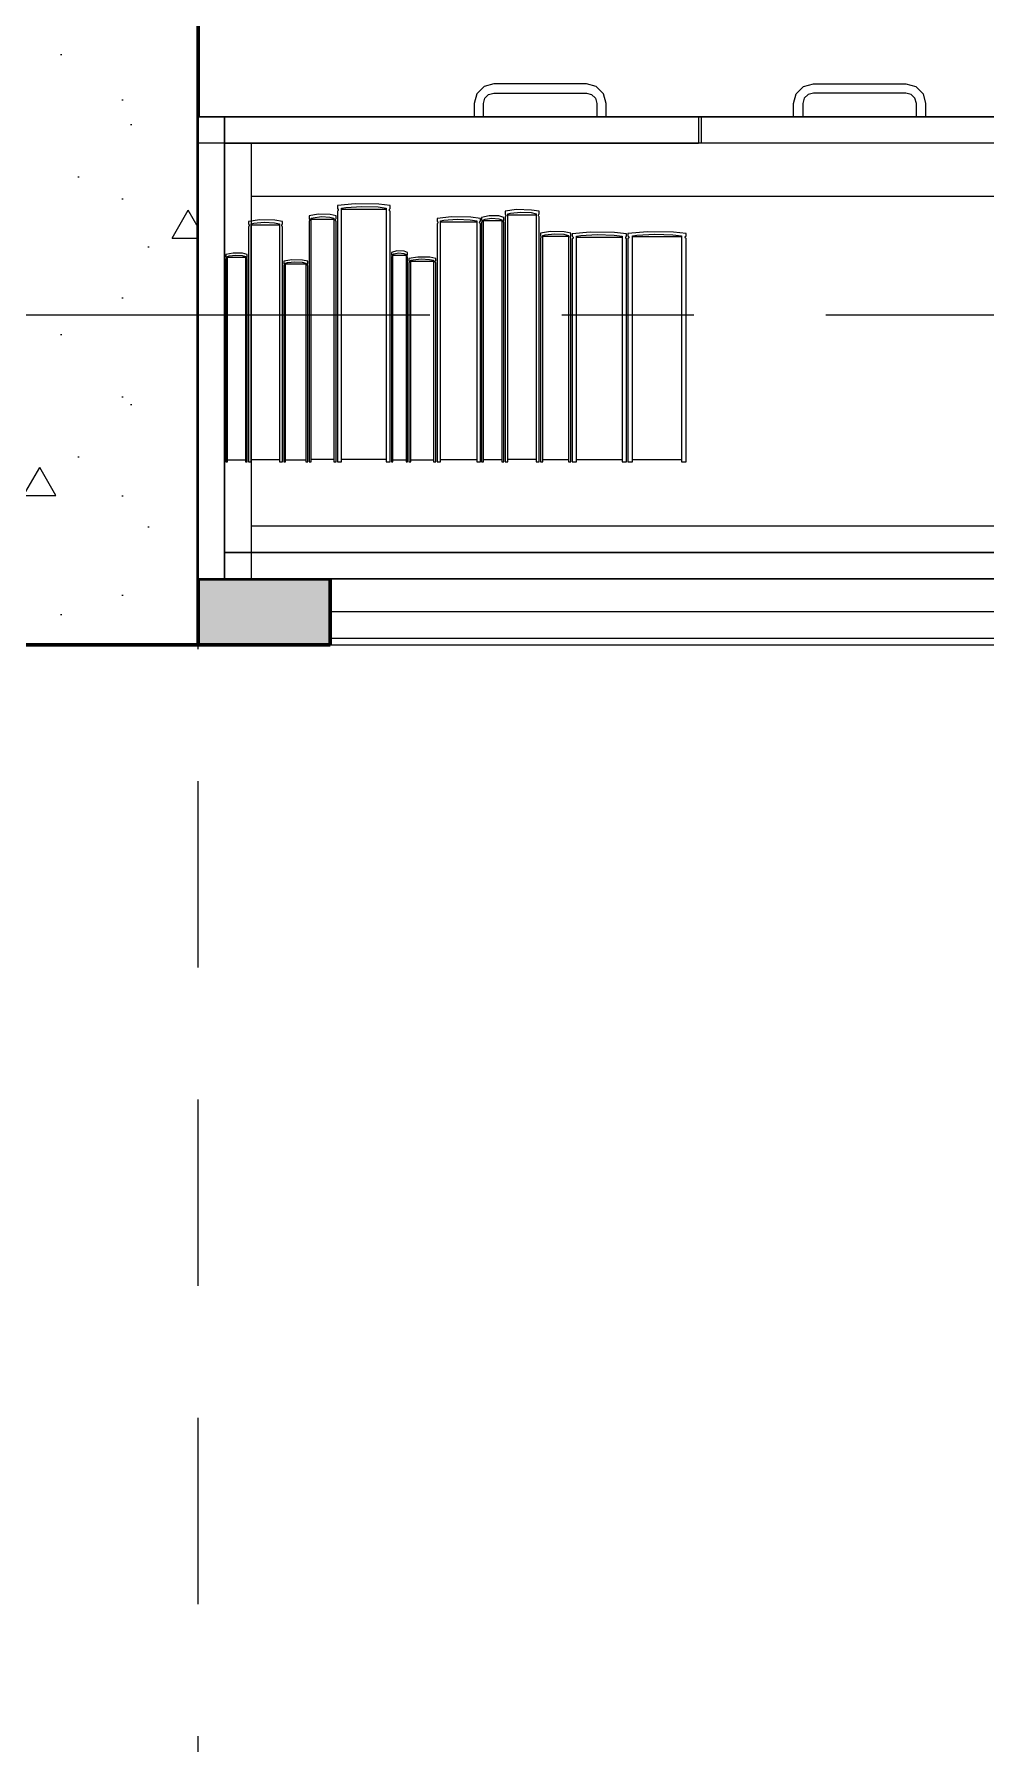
# Model space of a CAD drawing. Header units: inches. Extents: x -38 to 5698, y -33 to 92.
# Drawn here: x 229.446 to 230.167, y 28.868 to 30.162 of the extents above; entities that cross this region are included whole.
import ezdxf

# ---------------------------------------------------------------- set-up
doc = ezdxf.new("R2010")
doc.units = ezdxf.units.IN
doc.header["$MEASUREMENT"] = 0
doc.set_wipeout_variables(frame=1)
for name, pattern in [('Hidden Line', [0.195611, 0.141111, -0.0545]), ('Punto & Raya', [0.65, 0.5, -0.075, 0, -0.075]), ('Wipeout_Contour', [1, 0, -1])]:
    doc.linetypes.add(name, pattern=pattern)
for name, color, linetype in [('02 _ ARQ _ ALB _ Ejes Generales', 7, 'Continuous'), ('02 _ ARQ _ ZON _ Espacio.3D', 7, 'Continuous'), ('08 _ STR _ EXT _ 06 Columnas', 7, 'Continuous'), ('08 _ STR _ EXT _ 09 Vigas', 7, 'Continuous'), ('Acabado - Muros', 7, 'Continuous'), ('Interior - Mobiliario', 7, 'Continuous')]:
    doc.layers.add(name, color=color, linetype=linetype)

msp = doc.modelspace()

# ---------------------------------------------------------------- hatches: boundary and pattern name
at = {"layer": '08 _ STR _ EXT _ 06 Columnas', "linetype": 'Continuous', "lineweight": 9}
h = msp.add_hatch(dxfattribs=at)
h.set_pattern_fill('HORMIGÓN_EN_MASA_0002', style=0, pattern_type=2)
h.set_pattern_definition([(0, (185.00002, 3e-09), (0, 0.3897114), [0.024375, -0.200625]), (0, (185.11252, 0.19486), (0, 0.3897114), [0.024375, -0.200625]), (60, (185.00002, 3e-09), (-0.3375, 0.1948557), [0.024375, -0.200625]), (60, (185.22502, 3e-09), (-0.3375, 0.1948557), [0.024375, -0.200625]), (120, (185.0244, 3e-09), (0.3375, 0.1948557), [0.024375, -0.200625]), (120, (185.2494, 3e-09), (0.3375, 0.1948557), [0.024375, -0.200625]), (0, (185.00002, 0.0375), (0, 0.075), [0, -0.075, 0, -0.1125]), (45, (185.03752, 0.0375), (-0.05303301, 0.05303301), [0, -0.05625, 0, -0.09375])])
h.paths.add_polyline_path([(228.47, 29.7), (229.57, 29.7), (229.57, 31), (229.07, 31), (229.07, 30.2), (228.47, 30.2)])

# ---------------------------------------------------------------- linework, layer by layer
at = {"layer": '02 _ ARQ _ ZON _ Espacio.3D', "color": 254, "linetype": 'Continuous', "lineweight": 0, "flags": 128}
for points in [[(229.07, 31), (229.57, 31), (229.57, 29.7499), (235.57, 29.75), (235.57, 30.2), (236.07, 30.2), (236.07, 30.7), (236.42, 30.7), (236.42, 31.8991), (237.7701, 31.8991), (237.7701, 32.9963), (236.42, 32.9963), (236.4201, 39), (236.07, 39), (236.07, 39.4), (235.67, 39.4), (235.67, 39.7505), (229.57, 39.7505), (229.57, 39), (229.07, 39)], [(205.07, 17.4), (229.57, 17.4), (229.57, 16.25), (230.77, 16.25), (230.77, 15.5372), (232.42, 15.5372), (232.42, 15.1499), (233.32, 15.1499), (233.3204, 17.1), (232.82, 17.1), (232.82, 19.05), (230.67, 19.05), (230.67, 20.35), (231.67, 20.35), (231.67, 22.25), (231.17, 22.25), (231.17, 22.7), (231.67, 22.7), (231.67, 24.4), (231.17, 24.4), (231.17, 24.85), (231.67, 24.85), (231.67, 29.7), (208.07, 29.7)]]:
    msp.add_lwpolyline(points, dxfattribs=at)
at = {"layer": '08 _ STR _ EXT _ 06 Columnas', "color": 7, "linetype": 'Continuous', "lineweight": 60, "flags": 128}
msp.add_lwpolyline([(228.47, 29.7), (229.57, 29.7), (229.57, 31), (229.07, 31), (229.07, 30.2), (228.47, 30.2)], close=True, dxfattribs=at)
at = {"layer": '08 _ STR _ EXT _ 09 Vigas', "color": 251, "linetype": 'Hidden Line', "lineweight": 13}
msp.add_line((229.57, 17.4), (229.57, 29.7), dxfattribs=at)
at = {"layer": 'Acabado - Muros', "color": 7, "linetype": 'Continuous', "lineweight": 60}
msp.add_line((229.57, 29.75), (229.57, 29.7), dxfattribs=at)
at = {"layer": 'Interior - Mobiliario', "color": 175, "linetype": 'Continuous', "lineweight": 13}
for p, q in [((229.7865, 30.1229), (229.781, 30.1174)), ((229.794, 30.1249), (229.7865, 30.1229)), ((229.864, 30.1249), (229.794, 30.1249)), ((229.8715, 30.1229), (229.864, 30.1249)), ((229.877, 30.1174), (229.8715, 30.1229)), ((230.023, 30.1174), (230.0285, 30.1229)), ((230.0285, 30.1229), (230.036, 30.1249)), ((230.036, 30.1249), (230.106, 30.1249)), ((230.106, 30.1249), (230.1135, 30.1229)), ((230.1135, 30.1229), (230.119, 30.1174)), ((229.781, 30.1174), (229.779, 30.1099)), ((229.779, 30.1099), (229.779, 30.0999)), ((229.786, 30.1099), (229.7871, 30.1139)), ((229.786, 30.0999), (229.786, 30.1099)), ((229.7871, 30.1139), (229.79, 30.1169)), ((229.79, 30.1169), (229.794, 30.1179)), ((229.794, 30.1179), (229.864, 30.1179)), ((229.864, 30.1179), (229.868, 30.1169)), ((229.868, 30.1169), (229.8709, 30.1139)), ((229.8709, 30.1139), (229.872, 30.1099)), ((229.872, 30.1099), (229.872, 30.0999)), ((229.879, 30.1099), (229.877, 30.1174)), ((229.879, 30.0999), (229.879, 30.1099)), ((230.021, 30.1099), (230.023, 30.1174)), ((230.021, 30.0999), (230.021, 30.1099)), ((230.0291, 30.1139), (230.028, 30.1099)), ((230.028, 30.1099), (230.028, 30.0999)), ((230.032, 30.1169), (230.0291, 30.1139)), ((230.036, 30.1179), (230.032, 30.1169)), ((230.106, 30.1179), (230.036, 30.1179)), ((230.11, 30.1169), (230.106, 30.1179)), ((230.1129, 30.1139), (230.11, 30.1169)), ((230.114, 30.1099), (230.1129, 30.1139)), ((230.114, 30.0999), (230.114, 30.1099)), ((230.119, 30.1174), (230.121, 30.1099)), ((230.121, 30.1099), (230.121, 30.0999)), ((229.779, 30.0999), (229.786, 30.0999)), ((229.872, 30.0999), (229.879, 30.0999)), ((229.949, 30.0999), (229.949, 30.0799)), ((230.31, 30.0999), (229.951, 30.0999)), ((229.951, 30.0999), (229.951, 30.0799)), ((230.028, 30.0999), (230.021, 30.0999)), ((230.121, 30.0999), (230.114, 30.0999)), ((231.05, 30.0799), (229.59, 30.0799)), ((229.59, 30.0799), (229.59, 29.7699)), ((231.03, 30.0799), (229.61, 30.0799)), ((229.61, 30.0799), (229.61, 30.0399)), ((230.31, 30.0799), (229.951, 30.0799)), ((229.61, 30.0399), (229.61, 29.7899)), ((229.61, 30.0399), (231.03, 30.0399)), ((229.6888, 30.0339), (229.6754, 30.0326)), ((229.6754, 30.0326), (229.6754, 30.0305)), ((229.6754, 30.0305), (229.6756, 30.0303)), ((229.6756, 30.0285), (229.6754, 30.0283)), ((229.6756, 30.0303), (229.6759, 30.0301)), ((229.6758, 30.0287), (229.6756, 30.0285)), ((229.676, 30.029), (229.6758, 30.0287)), ((229.6759, 30.0301), (229.676, 30.0298)), ((229.676, 30.0298), (229.6761, 30.0295)), ((229.6761, 30.0292), (229.676, 30.029)), ((229.6761, 30.0295), (229.6761, 30.0292)), ((229.6786, 30.0307), (229.6817, 30.0312)), ((229.6786, 29.8386), (229.6786, 30.0307)), ((229.7123, 30.0297), (229.6786, 30.0297)), ((229.6817, 30.0312), (229.6939, 30.032)), ((229.7067, 30.0337), (229.6888, 30.0339)), ((229.6939, 30.032), (229.7063, 30.0316)), ((229.7063, 30.0316), (229.7123, 30.0307)), ((229.7155, 30.0326), (229.7067, 30.0337)), ((229.7123, 30.0307), (229.7123, 29.8386)), ((229.7148, 30.0296), (229.7149, 30.0299)), ((229.7148, 30.0293), (229.7148, 30.0296)), ((229.7149, 30.029), (229.7148, 30.0293)), ((229.7149, 30.0299), (229.7151, 30.0301)), ((229.715, 30.0288), (229.7149, 30.029)), ((229.7153, 30.0285), (229.715, 30.0288)), ((229.7151, 30.0301), (229.7153, 30.0304)), ((229.7153, 30.0304), (229.7155, 30.0305)), ((229.7155, 30.0283), (229.7153, 30.0285)), ((229.7155, 30.0305), (229.7155, 30.0326)), ((229.811, 30.0296), (229.8024, 30.0283)), ((229.8225, 30.0293), (229.811, 30.0296)), ((229.8282, 30.0283), (229.8225, 30.0293)), ((229.6167, 30.0218), (229.6081, 30.0206)), ((229.6081, 30.0206), (229.6081, 30.0186)), ((229.6081, 30.0186), (229.6083, 30.0185)), ((229.6082, 30.0167), (229.6081, 30.0166)), ((229.6081, 30.0166), (229.6081, 29.8386)), ((229.6084, 30.0169), (229.6082, 30.0167)), ((229.6083, 30.0185), (229.6084, 30.0182)), ((229.6084, 30.0182), (229.6085, 30.018)), ((229.6085, 30.0172), (229.6084, 30.0169)), ((229.6085, 30.018), (229.6085, 30.0177)), ((229.6085, 30.0177), (229.6085, 30.0174)), ((229.6085, 30.0174), (229.6085, 30.0172)), ((229.6102, 30.0188), (229.6121, 30.0193)), ((229.6102, 29.8386), (229.6102, 30.0188)), ((229.6317, 30.0179), (229.6102, 30.0179)), ((229.6121, 30.0193), (229.62, 30.0201)), ((229.6281, 30.0216), (229.6167, 30.0218)), ((229.62, 30.0201), (229.6279, 30.0196)), ((229.6279, 30.0196), (229.6317, 30.0188)), ((229.6338, 30.0206), (229.6281, 30.0216)), ((229.6317, 30.0188), (229.6317, 29.8386)), ((229.6333, 30.0178), (229.6334, 30.018)), ((229.6333, 30.0175), (229.6333, 30.0178)), ((229.6334, 30.0172), (229.6333, 30.0175)), ((229.6334, 30.018), (229.6335, 30.0183)), ((229.6335, 30.017), (229.6334, 30.0172)), ((229.6335, 30.0183), (229.6337, 30.0185)), ((229.6336, 30.0167), (229.6335, 30.017)), ((229.6338, 30.0166), (229.6336, 30.0167)), ((229.6337, 30.0185), (229.6338, 30.0186)), ((229.6338, 30.0186), (229.6338, 30.0206)), ((229.6338, 29.8386), (229.6338, 30.0166)), ((229.6608, 30.0261), (229.654, 30.0248)), ((229.654, 30.0248), (229.654, 30.0228)), ((229.654, 30.0228), (229.6541, 30.0227)), ((229.6542, 30.0211), (229.654, 30.0208)), ((229.654, 30.0208), (229.654, 30.0207)), ((229.654, 30.0207), (229.654, 29.8386)), ((229.6541, 30.0227), (229.6542, 30.0224)), ((229.6542, 30.0224), (229.6543, 30.0222)), ((229.6543, 30.0213), (229.6542, 30.0211)), ((229.6543, 30.0222), (229.6543, 30.0219)), ((229.6543, 30.0219), (229.6543, 30.0216)), ((229.6543, 30.0216), (229.6543, 30.0213)), ((229.6556, 30.023), (229.6572, 30.0235)), ((229.6556, 29.8386), (229.6556, 30.023)), ((229.6728, 30.022), (229.6556, 30.022)), ((229.6572, 30.0235), (229.6634, 30.0243)), ((229.6699, 30.0259), (229.6608, 30.0261)), ((229.6634, 30.0243), (229.6697, 30.0238)), ((229.6697, 30.0238), (229.6728, 30.023)), ((229.6744, 30.0248), (229.6699, 30.0259)), ((229.6728, 30.023), (229.6728, 29.8386)), ((229.6741, 30.0222), (229.6742, 30.0225)), ((229.6741, 30.0219), (229.6741, 30.0222)), ((229.6741, 30.0217), (229.6741, 30.0219)), ((229.6741, 30.0214), (229.6741, 30.0217)), ((229.6742, 30.0211), (229.6741, 30.0214)), ((229.6742, 30.0225), (229.6743, 30.0227)), ((229.6743, 30.0209), (229.6742, 30.0211)), ((229.6743, 30.0227), (229.6744, 30.0228)), ((229.6744, 30.0207), (229.6743, 30.0209)), ((229.6744, 30.0228), (229.6744, 30.0248)), ((229.6744, 29.8386), (229.6744, 30.0207)), ((229.6754, 30.0283), (229.6754, 29.8386)), ((229.7155, 29.8386), (229.7155, 30.0283)), ((229.7618, 30.0242), (229.7509, 30.0229)), ((229.7509, 30.0229), (229.7509, 30.0209)), ((229.7509, 30.0209), (229.7511, 30.0208)), ((229.751, 30.019), (229.7509, 30.0189)), ((229.7509, 30.0189), (229.7509, 29.8386)), ((229.7512, 30.0192), (229.751, 30.019)), ((229.7511, 30.0208), (229.7512, 30.0205)), ((229.7512, 30.0205), (229.7514, 30.0203)), ((229.7514, 30.0195), (229.7512, 30.0192)), ((229.7514, 30.0203), (229.7514, 30.02)), ((229.7514, 30.02), (229.7514, 30.0197)), ((229.7514, 30.0197), (229.7514, 30.0195)), ((229.7535, 30.0211), (229.756, 30.0216)), ((229.7535, 29.8386), (229.7535, 30.0211)), ((229.7811, 30.0202), (229.7535, 30.0202)), ((229.756, 30.0216), (229.7661, 30.0224)), ((229.7765, 30.0239), (229.7618, 30.0242)), ((229.7661, 30.0224), (229.7761, 30.0219)), ((229.7761, 30.0219), (229.7811, 30.0211)), ((229.7837, 30.0229), (229.7765, 30.0239)), ((229.7811, 30.0211), (229.7811, 29.8386)), ((229.7831, 30.0201), (229.7832, 30.0203)), ((229.7831, 30.0198), (229.7831, 30.0201)), ((229.7832, 30.0195), (229.7831, 30.0198)), ((229.7832, 30.0203), (229.7834, 30.0206)), ((229.7833, 30.0193), (229.7832, 30.0195)), ((229.7835, 30.019), (229.7833, 30.0193)), ((229.7834, 30.0206), (229.7836, 30.0208)), ((229.7837, 30.0189), (229.7835, 30.019)), ((229.7836, 30.0208), (229.7837, 30.0209)), ((229.7837, 30.0209), (229.7837, 30.0229)), ((229.7837, 29.8386), (229.7837, 30.0189)), ((229.7903, 30.025), (229.7847, 30.0237)), ((229.7847, 30.0237), (229.7847, 30.0217)), ((229.7847, 30.0217), (229.7848, 30.0216)), ((229.7849, 30.02), (229.7847, 30.0198)), ((229.7847, 30.0198), (229.7847, 30.0197)), ((229.7847, 30.0197), (229.7847, 29.8386)), ((229.7848, 30.0216), (229.7849, 30.0213)), ((229.7849, 30.0213), (229.7849, 30.0211)), ((229.7849, 30.0211), (229.785, 30.0208)), ((229.785, 30.0205), (229.7849, 30.0203)), ((229.7849, 30.0203), (229.7849, 30.02)), ((229.785, 30.0208), (229.785, 30.0205)), ((229.786, 30.0219), (229.7873, 30.0224)), ((229.786, 29.8386), (229.786, 30.0219)), ((229.8001, 30.021), (229.786, 30.021)), ((229.7873, 30.0224), (229.7924, 30.0232)), ((229.7978, 30.0248), (229.7903, 30.025)), ((229.7924, 30.0232), (229.7976, 30.0227)), ((229.7976, 30.0227), (229.8001, 30.0219)), ((229.8014, 30.0237), (229.7978, 30.0248)), ((229.8001, 30.0219), (229.8001, 29.8386)), ((229.8012, 30.0211), (229.8013, 30.0214)), ((229.8012, 30.0209), (229.8012, 30.0211)), ((229.8012, 30.0206), (229.8012, 30.0209)), ((229.8012, 30.0203), (229.8012, 30.0206)), ((229.8013, 30.0201), (229.8012, 30.0203)), ((229.8013, 30.0214), (229.8014, 30.0216)), ((229.8014, 30.0198), (229.8013, 30.0201)), ((229.8014, 30.0217), (229.8014, 30.0237)), ((229.8014, 30.0216), (229.8014, 30.0217)), ((229.8014, 30.0197), (229.8014, 30.0198)), ((229.8014, 29.8386), (229.8014, 30.0197)), ((229.8024, 30.0283), (229.8024, 30.0262)), ((229.8024, 30.0262), (229.8026, 30.0261)), ((229.8025, 30.0242), (229.8024, 30.0241)), ((229.8024, 30.0241), (229.8024, 29.8386)), ((229.8027, 30.0245), (229.8025, 30.0242)), ((229.8026, 30.0261), (229.8027, 30.0258)), ((229.8027, 30.0258), (229.8028, 30.0256)), ((229.8028, 30.0247), (229.8027, 30.0245)), ((229.8028, 30.0256), (229.8029, 30.0253)), ((229.8029, 30.025), (229.8028, 30.0247)), ((229.8029, 30.0253), (229.8029, 30.025)), ((229.8045, 30.0264), (229.8065, 30.027)), ((229.8045, 29.8386), (229.8045, 30.0264)), ((229.8261, 30.0254), (229.8045, 30.0254)), ((229.8065, 30.027), (229.8144, 30.0277)), ((229.8144, 30.0277), (229.8223, 30.0273)), ((229.8223, 30.0273), (229.8261, 30.0264)), ((229.8261, 30.0264), (229.8261, 29.8386)), ((229.8278, 30.0256), (229.8279, 30.0259)), ((229.8278, 30.0253), (229.8278, 30.0256)), ((229.8278, 30.0251), (229.8278, 30.0253)), ((229.8278, 30.0248), (229.8278, 30.0251)), ((229.8279, 30.0245), (229.8278, 30.0248)), ((229.8279, 30.0259), (229.8281, 30.0261)), ((229.8281, 30.0243), (229.8279, 30.0245)), ((229.8281, 30.0261), (229.8282, 30.0262)), ((229.8282, 30.0241), (229.8281, 30.0243)), ((229.8282, 30.0262), (229.8282, 30.0283)), ((229.8282, 29.8386), (229.8282, 30.0241)), ((229.8369, 30.013), (229.8292, 30.0118)), ((229.8292, 30.0118), (229.8292, 30.0099)), ((229.8292, 30.0099), (229.8293, 30.0098)), ((229.8293, 30.0081), (229.8292, 30.008)), ((229.8292, 30.008), (229.8292, 29.8386)), ((229.8293, 30.0098), (229.8294, 30.0096)), ((229.8294, 30.0083), (229.8293, 30.0081)), ((229.8294, 30.0096), (229.8295, 30.0093)), ((229.8295, 30.0086), (229.8294, 30.0083)), ((229.8295, 30.0093), (229.8296, 30.0091)), ((229.8296, 30.0088), (229.8295, 30.0086)), ((229.8296, 30.0091), (229.8296, 30.0088)), ((229.831, 30.0101), (229.8328, 30.0106)), ((229.831, 29.8386), (229.831, 30.0101)), ((229.8504, 30.0092), (229.831, 30.0092)), ((229.8328, 30.0106), (229.8399, 30.0113)), ((229.8472, 30.0127), (229.8369, 30.013)), ((229.8399, 30.0113), (229.847, 30.0109)), ((229.847, 30.0109), (229.8504, 30.0101)), ((229.8523, 30.0118), (229.8472, 30.0127)), ((229.8504, 30.0101), (229.8504, 29.8386)), ((229.8519, 30.0091), (229.852, 30.0094)), ((229.8519, 30.0089), (229.8519, 30.0091)), ((229.8519, 30.0086), (229.8519, 30.0089)), ((229.852, 30.0084), (229.8519, 30.0086)), ((229.852, 30.0094), (229.8521, 30.0096)), ((229.8522, 30.0081), (229.852, 30.0084)), ((229.8521, 30.0096), (229.8522, 30.0098)), ((229.8522, 30.0098), (229.8523, 30.0099)), ((229.8523, 30.008), (229.8522, 30.0081)), ((229.8523, 30.0099), (229.8523, 30.0118)), ((229.8523, 29.8386), (229.8523, 30.008)), ((229.867, 30.0124), (229.8533, 30.0112)), ((229.8533, 30.0112), (229.8533, 30.0093)), ((229.8533, 30.0093), (229.8535, 30.0092)), ((229.8534, 30.0075), (229.8533, 30.0074)), ((229.8533, 30.0074), (229.8533, 29.8386)), ((229.8537, 30.0077), (229.8534, 30.0075)), ((229.8535, 30.0092), (229.8537, 30.009)), ((229.8537, 30.009), (229.8539, 30.0087)), ((229.8539, 30.008), (229.8537, 30.0077)), ((229.8539, 30.0087), (229.854, 30.0085)), ((229.854, 30.0082), (229.8539, 30.008)), ((229.854, 30.0085), (229.854, 30.0082)), ((229.8566, 30.0095), (229.8597, 30.01)), ((229.8566, 29.8386), (229.8566, 30.0095)), ((229.8911, 30.0086), (229.8566, 30.0086)), ((229.8597, 30.01), (229.8723, 30.0107)), ((229.8854, 30.0122), (229.867, 30.0124)), ((229.8723, 30.0107), (229.885, 30.0103)), ((229.885, 30.0103), (229.8911, 30.0095)), ((229.8944, 30.0112), (229.8854, 30.0122)), ((229.8911, 30.0095), (229.8911, 29.8386)), ((229.8938, 30.0085), (229.8939, 30.0088)), ((229.8938, 30.0083), (229.8938, 30.0085)), ((229.8938, 30.008), (229.8938, 30.0083)), ((229.894, 30.0078), (229.8938, 30.008)), ((229.8939, 30.0088), (229.894, 30.009)), ((229.894, 30.009), (229.8943, 30.0092)), ((229.8942, 30.0076), (229.894, 30.0078)), ((229.8944, 30.0074), (229.8942, 30.0076)), ((229.8943, 30.0092), (229.8944, 30.0093)), ((229.8944, 30.0093), (229.8944, 30.0112)), ((229.8944, 29.8386), (229.8944, 30.0074)), ((229.9102, 30.0127), (229.8954, 30.0116)), ((229.8954, 30.0116), (229.8954, 30.0097)), ((229.8954, 30.0097), (229.8957, 30.0095)), ((229.8956, 30.0079), (229.8954, 30.0078)), ((229.8954, 30.0078), (229.8954, 29.8386)), ((229.8959, 30.0081), (229.8956, 30.0079)), ((229.8957, 30.0095), (229.8959, 30.0093)), ((229.8959, 30.0093), (229.8961, 30.0091)), ((229.8961, 30.0083), (229.8959, 30.0081)), ((229.8961, 30.0091), (229.8962, 30.0088)), ((229.8962, 30.0086), (229.8961, 30.0083)), ((229.8962, 30.0088), (229.8962, 30.0086)), ((229.899, 30.0098), (229.9023, 30.0103)), ((229.899, 29.8386), (229.899, 30.0098)), ((229.9361, 30.009), (229.899, 30.009)), ((229.9023, 30.0103), (229.9159, 30.0111)), ((229.9299, 30.0125), (229.9102, 30.0127)), ((229.9159, 30.0111), (229.9295, 30.0106)), ((229.9295, 30.0106), (229.9361, 30.0098)), ((229.9396, 30.0116), (229.9299, 30.0125)), ((229.9361, 30.0098), (229.9361, 29.8386)), ((229.9389, 30.0089), (229.939, 30.0091)), ((229.9389, 30.0086), (229.9389, 30.0089)), ((229.939, 30.0084), (229.9389, 30.0086)), ((229.939, 30.0091), (229.9392, 30.0094)), ((229.9391, 30.0081), (229.939, 30.0084)), ((229.9394, 30.0079), (229.9391, 30.0081)), ((229.9392, 30.0094), (229.9395, 30.0096)), ((229.9396, 30.0078), (229.9394, 30.0079)), ((229.9395, 30.0096), (229.9396, 30.0097)), ((229.9396, 30.0097), (229.9396, 30.0116)), ((229.9396, 29.8386), (229.9396, 30.0078)), ((229.5985, 29.9952), (229.6034, 29.9948)), ((229.6034, 29.9948), (229.6058, 29.9941)), ((229.6071, 29.9956), (229.6036, 29.9965)), ((229.6058, 29.9941), (229.6058, 29.8386)), ((229.6068, 29.993), (229.6069, 29.9932)), ((229.6069, 29.9927), (229.6068, 29.993)), ((229.6069, 29.9934), (229.607, 29.9937)), ((229.6069, 29.9932), (229.6069, 29.9934)), ((229.6069, 29.9925), (229.6069, 29.9927)), ((229.607, 29.9923), (229.6069, 29.9925)), ((229.607, 29.9937), (229.6071, 29.9939)), ((229.6071, 29.9922), (229.607, 29.9923)), ((229.6071, 29.9939), (229.6071, 29.9956)), ((229.6071, 29.9939), (229.6071, 29.9939)), ((229.6071, 29.8386), (229.6071, 29.9922)), ((229.6408, 29.9916), (229.6348, 29.9905)), ((229.6348, 29.9905), (229.6348, 29.9889)), ((229.6376, 29.9895), (229.6432, 29.9901)), ((229.649, 29.9914), (229.6408, 29.9916)), ((229.6432, 29.9901), (229.6488, 29.9897)), ((229.6488, 29.9897), (229.6515, 29.989)), ((229.653, 29.9905), (229.649, 29.9914)), ((229.653, 29.9889), (229.653, 29.9905)), ((229.7205, 29.9983), (229.7165, 29.9972)), ((229.7165, 29.9972), (229.7165, 29.9955)), ((229.7165, 29.9955), (229.7165, 29.9954)), ((229.7165, 29.9954), (229.7166, 29.9952)), ((229.7166, 29.994), (229.7165, 29.9938)), ((229.7165, 29.9938), (229.7165, 29.9937)), ((229.7165, 29.9937), (229.7165, 29.8386)), ((229.7166, 29.9952), (229.7166, 29.9949)), ((229.7166, 29.9949), (229.7167, 29.9947)), ((229.7167, 29.9945), (229.7166, 29.9942)), ((229.7166, 29.9942), (229.7166, 29.994)), ((229.7167, 29.9947), (229.7167, 29.9945)), ((229.7174, 29.9956), (229.7183, 29.9961)), ((229.7174, 29.8386), (229.7174, 29.9956)), ((229.7275, 29.9948), (229.7174, 29.9948)), ((229.7183, 29.9961), (229.722, 29.9968)), ((229.7259, 29.9981), (229.7205, 29.9983)), ((229.722, 29.9968), (229.7257, 29.9964)), ((229.7257, 29.9964), (229.7275, 29.9956)), ((229.7285, 29.9972), (229.7259, 29.9981)), ((229.7275, 29.9956), (229.7275, 29.8386)), ((229.7283, 29.995), (229.7284, 29.9952)), ((229.7283, 29.9948), (229.7283, 29.995)), ((229.7283, 29.9945), (229.7283, 29.9948)), ((229.7283, 29.9943), (229.7283, 29.9945)), ((229.7284, 29.9941), (229.7283, 29.9943)), ((229.7284, 29.9952), (229.7285, 29.9954)), ((229.7284, 29.9939), (229.7284, 29.9941)), ((229.7285, 29.9937), (229.7284, 29.9939)), ((229.7285, 29.9955), (229.7285, 29.9972)), ((229.7285, 29.9954), (229.7285, 29.9955)), ((229.7285, 29.8386), (229.7285, 29.9937)), ((229.7363, 29.9937), (229.7295, 29.9927)), ((229.7295, 29.9927), (229.7295, 29.991)), ((229.7295, 29.991), (229.7296, 29.9909)), ((229.7296, 29.9909), (229.7297, 29.9907)), ((229.7297, 29.9896), (229.7296, 29.9894)), ((229.7297, 29.9907), (229.7298, 29.9905)), ((229.7298, 29.9898), (229.7297, 29.9896)), ((229.7298, 29.9905), (229.7298, 29.9903)), ((229.7298, 29.9903), (229.7298, 29.99)), ((229.7298, 29.99), (229.7298, 29.9898)), ((229.7311, 29.9912), (229.7327, 29.9916)), ((229.7311, 29.8386), (229.7311, 29.9912)), ((229.7483, 29.9904), (229.7311, 29.9904)), ((229.7327, 29.9916), (229.7389, 29.9923)), ((229.7454, 29.9935), (229.7363, 29.9937)), ((229.7389, 29.9923), (229.7452, 29.9919)), ((229.7452, 29.9919), (229.7483, 29.9912)), ((229.7499, 29.9927), (229.7454, 29.9935)), ((229.7483, 29.9912), (229.7483, 29.8386)), ((229.7495, 29.9903), (229.7496, 29.9905)), ((229.7495, 29.9901), (229.7495, 29.9903)), ((229.7496, 29.9899), (229.7495, 29.9901)), ((229.7496, 29.9905), (229.7497, 29.9908)), ((229.7497, 29.9897), (229.7496, 29.9899)), ((229.7497, 29.9908), (229.7498, 29.9909)), ((229.7498, 29.9895), (229.7497, 29.9897)), ((229.7498, 29.9909), (229.7499, 29.991)), ((229.7499, 29.991), (229.7499, 29.9927)), ((229.6348, 29.9889), (229.6349, 29.9888)), ((229.635, 29.9875), (229.6348, 29.9873)), ((229.6348, 29.9873), (229.6348, 29.9872)), ((229.6348, 29.9872), (229.6348, 29.8386)), ((229.6349, 29.9888), (229.635, 29.9886)), ((229.635, 29.9886), (229.635, 29.9884)), ((229.635, 29.9884), (229.6351, 29.9881)), ((229.6351, 29.9879), (229.635, 29.9877)), ((229.635, 29.9877), (229.635, 29.9875)), ((229.6351, 29.9881), (229.6351, 29.9879)), ((229.6362, 29.989), (229.6376, 29.9895)), ((229.6362, 29.8386), (229.6362, 29.989)), ((229.6515, 29.9883), (229.6362, 29.9883)), ((229.6515, 29.989), (229.6515, 29.8386)), ((229.6527, 29.9884), (229.6528, 29.9886)), ((229.6527, 29.9882), (229.6527, 29.9884)), ((229.6527, 29.988), (229.6527, 29.9882)), ((229.6527, 29.9877), (229.6527, 29.988)), ((229.6528, 29.9875), (229.6527, 29.9877)), ((229.6528, 29.9886), (229.6529, 29.9888)), ((229.6529, 29.9873), (229.6528, 29.9875)), ((229.6529, 29.9888), (229.653, 29.9889)), ((229.653, 29.9872), (229.6529, 29.9873)), ((229.653, 29.8386), (229.653, 29.9872)), ((229.7296, 29.9894), (229.7295, 29.9893)), ((229.7295, 29.9893), (229.7295, 29.8386)), ((229.7499, 29.9893), (229.7498, 29.9895)), ((229.7499, 29.8386), (229.7499, 29.9893)), ((229.6058, 29.8386), (229.6071, 29.8386)), ((229.6081, 29.8386), (229.6102, 29.8386)), ((229.6102, 29.8404), (229.6317, 29.8404)), ((229.6317, 29.8386), (229.6338, 29.8386)), ((229.6348, 29.8386), (229.6362, 29.8386)), ((229.6362, 29.8401), (229.6515, 29.8401)), ((229.6515, 29.8386), (229.653, 29.8386)), ((229.654, 29.8386), (229.6556, 29.8386)), ((229.6556, 29.8405), (229.6728, 29.8405)), ((229.6728, 29.8386), (229.6744, 29.8386)), ((229.6754, 29.8386), (229.6786, 29.8386)), ((229.6786, 29.8405), (229.7123, 29.8405)), ((229.7123, 29.8386), (229.7155, 29.8386)), ((229.7165, 29.8386), (229.7174, 29.8386)), ((229.7174, 29.8402), (229.7275, 29.8402)), ((229.7275, 29.8386), (229.7285, 29.8386)), ((229.7295, 29.8386), (229.7311, 29.8386)), ((229.7311, 29.8401), (229.7483, 29.8401)), ((229.7483, 29.8386), (229.7499, 29.8386)), ((229.7509, 29.8386), (229.7535, 29.8386)), ((229.7535, 29.8404), (229.7811, 29.8404)), ((229.7811, 29.8386), (229.7837, 29.8386)), ((229.7847, 29.8386), (229.786, 29.8386)), ((229.786, 29.8404), (229.8001, 29.8404)), ((229.8001, 29.8386), (229.8014, 29.8386)), ((229.8024, 29.8386), (229.8045, 29.8386)), ((229.8045, 29.8405), (229.8261, 29.8405)), ((229.8261, 29.8386), (229.8282, 29.8386)), ((229.8292, 29.8386), (229.831, 29.8386)), ((229.831, 29.8403), (229.8504, 29.8403)), ((229.8504, 29.8386), (229.8523, 29.8386)), ((229.8533, 29.8386), (229.8566, 29.8386)), ((229.8566, 29.8403), (229.8911, 29.8403)), ((229.8911, 29.8386), (229.8944, 29.8386)), ((229.8954, 29.8386), (229.899, 29.8386)), ((229.899, 29.8403), (229.9361, 29.8403)), ((229.9361, 29.8386), (229.9396, 29.8386)), ((231.03, 29.7899), (229.61, 29.7899)), ((229.59, 29.7699), (231.05, 29.7699))]:
    msp.add_line(p, q, dxfattribs=at)

# ---------------------------------------------------------------- next in the draw order: wipeouts: each hides what was drawn before it
at = {"color": 254, "linetype": 'Wipeout_Contour', "lineweight": 0, "ltscale": 9920.152064}
msp.add_wipeout([(229.67, 29.75), (229.67, 29.7), (230.3535, 29.7), (230.3535, 29.733), (230.37, 29.733), (230.37, 29.75)], dxfattribs=at).dxf.layer = 'Acabado - Muros'

# ---------------------------------------------------------------- next in the draw order: linework, layer by layer
at = {"layer": 'Acabado - Muros', "color": 7, "linetype": 'Continuous', "lineweight": 60}
msp.add_line((229.67, 29.75), (229.57, 29.75), dxfattribs=at)
at = {"layer": 'Acabado - Muros', "color": 251, "linetype": 'Continuous', "lineweight": 13, "flags": 128}
for points in [[(229.67, 29.75), (230.37, 29.75), (232.52, 29.75)], [(229.67, 29.7), (230.3535, 29.7)]]:
    msp.add_lwpolyline(points, dxfattribs=at)

# ---------------------------------------------------------------- next in the draw order: wipeouts: each hides what was drawn before it
at = {"color": 254, "linetype": 'Wipeout_Contour', "lineweight": 0, "ltscale": 6613.587586}
msp.add_wipeout([(230.3535, 29.705), (230.3535, 29.725), (229.67, 29.725), (229.67, 29.705)], dxfattribs=at).dxf.layer = 'Acabado - Muros'

# ---------------------------------------------------------------- next in the draw order: hatches: boundary and pattern name
at = {"layer": 'Acabado - Muros', "linetype": 'Continuous', "lineweight": 0}
msp.add_hatch(color=254, dxfattribs=at).paths.add_polyline_path([(229.67, 29.7), (229.67, 29.75), (229.57, 29.75), (229.57, 29.7)])

# ---------------------------------------------------------------- next in the draw order: linework, layer by layer
at = {"layer": '08 _ STR _ EXT _ 09 Vigas', "color": 251, "linetype": 'Hidden Line', "lineweight": 13}
msp.add_line((229.57, 29.7), (236.07, 29.7), dxfattribs=at)
at = {"layer": 'Acabado - Muros', "color": 7, "linetype": 'Continuous', "lineweight": 60}
for p, q in [((229.67, 29.75), (229.67, 29.7)), ((229.67, 29.7), (229.57, 29.7))]:
    msp.add_line(p, q, dxfattribs=at)
at = {"layer": 'Acabado - Muros', "color": 7, "linetype": 'Continuous', "lineweight": 13, "flags": 128}
msp.add_lwpolyline([(230.3535, 29.705), (230.3535, 29.725), (229.67, 29.725), (229.67, 29.705)], close=True, dxfattribs=at)

# ---------------------------------------------------------------- next in the draw order: wipeouts: each hides what was drawn before it
at = {"color": 254, "linetype": 'Wipeout_Contour', "lineweight": 0, "ltscale": 6614.823592}
msp.add_wipeout([(231.05, 29.7699), (229.59, 29.7699), (229.59, 29.7499), (231.05, 29.7499)], dxfattribs=at).dxf.layer = 'Interior - Mobiliario'

# ---------------------------------------------------------------- next in the draw order: linework, layer by layer
at = {"layer": 'Interior - Mobiliario', "color": 175, "linetype": 'Continuous', "lineweight": 13}
for p, q in [((229.61, 29.7899), (229.61, 29.7499)), ((231.05, 29.7699), (229.59, 29.7699)), ((229.59, 29.7699), (229.59, 29.7499)), ((229.59, 29.7499), (231.05, 29.7499)), ((229.61, 29.7499), (231.03, 29.7499))]:
    msp.add_line(p, q, dxfattribs=at)
at = {"layer": 'Interior - Mobiliario', "color": 175, "linetype": 'Continuous', "lineweight": 30}
for p, q in [((229.59, 29.7699), (229.59, 29.7499)), ((229.59, 29.7699), (231.05, 29.7699)), ((229.59, 29.7499), (231.05, 29.7499))]:
    msp.add_line(p, q, dxfattribs=at)

# ---------------------------------------------------------------- next in the draw order: wipeouts: each hides what was drawn before it
at = {"color": 254, "linetype": 'Wipeout_Contour', "lineweight": 0, "ltscale": 6611.876036}
msp.add_wipeout([(229.59, 30.0999), (229.57, 30.0999), (229.57, 29.7499), (229.59, 29.7499)], dxfattribs=at).dxf.layer = 'Interior - Mobiliario'

# ---------------------------------------------------------------- next in the draw order: linework, layer by layer
at = {"layer": '02 _ ARQ _ ALB _ Ejes Generales', "color": 252, "linetype": 'Punto & Raya', "lineweight": 13}
msp.add_line((190.8454, 29.95), (239.57, 29.95), dxfattribs=at)
at = {"layer": 'Interior - Mobiliario', "color": 175, "linetype": 'Continuous', "lineweight": 30}
for p, q in [((229.57, 30.0999), (229.57, 29.7499)), ((229.57, 30.0999), (229.59, 30.0999)), ((229.59, 30.0999), (229.59, 29.7499)), ((229.57, 29.7499), (229.59, 29.7499))]:
    msp.add_line(p, q, dxfattribs=at)
at = {"layer": 'Interior - Mobiliario', "color": 175, "linetype": 'Continuous', "lineweight": 13}
for p, q in [((229.59, 30.0999), (229.57, 30.0999)), ((229.57, 30.0999), (229.57, 29.7499)), ((229.57, 30.0999), (231.07, 30.0999)), ((229.57, 29.7499), (229.57, 30.0999)), ((229.59, 29.7499), (229.59, 30.0999)), ((231.05, 30.0999), (229.59, 30.0999)), ((229.59, 30.0999), (229.59, 29.7499)), ((231.05, 30.0999), (229.59, 30.0999)), ((229.59, 30.0999), (229.59, 29.7699)), ((229.59, 30.0999), (229.949, 30.0999)), ((229.59, 30.0999), (229.59, 30.0799)), ((229.61, 30.0799), (229.57, 30.0799)), ((229.57, 30.0799), (229.57, 29.7499)), ((231.05, 30.0799), (229.59, 30.0799)), ((229.59, 30.0799), (229.59, 29.7699)), ((231.05, 30.0799), (229.59, 30.0799)), ((229.59, 30.0799), (229.59, 29.7699)), ((229.59, 30.0799), (229.949, 30.0799)), ((229.5964, 29.9967), (229.591, 29.9956)), ((229.591, 29.9956), (229.591, 29.9939)), ((229.591, 29.9939), (229.5911, 29.9938)), ((229.5911, 29.9923), (229.591, 29.9922)), ((229.591, 29.9922), (229.591, 29.8386)), ((229.5911, 29.9938), (229.5912, 29.9936)), ((229.5912, 29.9925), (229.5911, 29.9923)), ((229.5912, 29.9936), (229.5912, 29.9934)), ((229.5912, 29.9934), (229.5913, 29.9932)), ((229.5913, 29.9929), (229.5912, 29.9927)), ((229.5912, 29.9927), (229.5912, 29.9925)), ((229.5913, 29.9932), (229.5913, 29.9929)), ((229.5923, 29.9941), (229.5935, 29.9945)), ((229.5923, 29.8386), (229.5923, 29.9941)), ((229.6058, 29.9933), (229.5923, 29.9933)), ((229.5935, 29.9945), (229.5985, 29.9952)), ((229.6036, 29.9965), (229.5964, 29.9967)), ((229.591, 29.8386), (229.5923, 29.8386)), ((229.5923, 29.8402), (229.6058, 29.8402)), ((229.59, 29.7699), (231.05, 29.7699)), ((229.59, 29.7699), (231.05, 29.7699)), ((229.59, 29.7699), (231.05, 29.7699)), ((229.57, 29.7499), (229.59, 29.7499)), ((229.57, 29.7499), (229.61, 29.7499)), ((231.07, 29.7499), (229.57, 29.7499)), ((229.59, 29.7499), (231.05, 29.7499))]:
    msp.add_line(p, q, dxfattribs=at)

doc.saveas('drawing.dxf')
